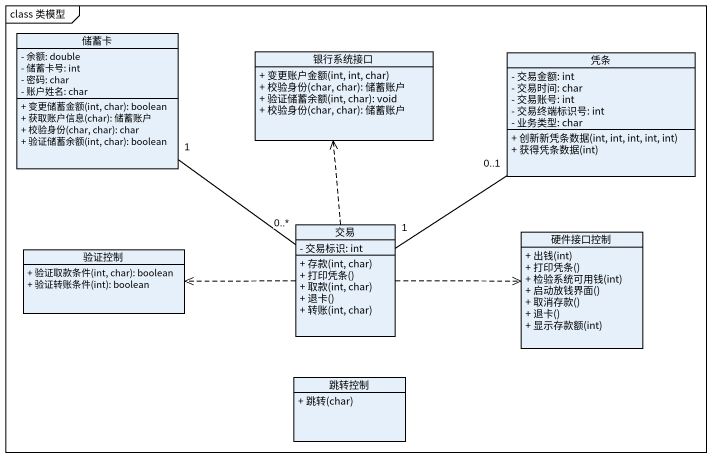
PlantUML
@startuml
mainframe class 类模型
hide circle
hide empty members
skinparam classAttributeIconSize 0
class 储蓄卡 {
  - 余额: double
  - 储蓄卡号: int
  - 密码: char
  - 账户姓名: char
  + 变更储蓄金额(int, char): boolean
  + 获取账户信息(char): 储蓄账户
  + 校验身份(char, char): char
  + 验证储蓄余额(int, char): boolean
}
class 银行系统接口 {
  + 变更账户金额(int, int, char)
  + 校验身份(char, char): 储蓄账户
  + 验证储蓄余额(int, char): void
  + 校验身份(char, char): 储蓄账户
}
class 凭条 {
  - 交易金额: int
  - 交易时间: char
  - 交易账号: int
  - 交易终端标识号: int
  - 业务类型: char
  + 创新新凭条数据(int, int, int, int, int)
  + 获得凭条数据(int)
}
class 交易 {
  - 交易标识: int
  + 存款(int, char)
  + 打印凭条()
  + 取款(int, char)
  + 退卡()
  + 转账(int, char)
}
class 验证控制 {
  + 验证取款条件(int, char): boolean
  + 验证转账条件(int): boolean
}
class 硬件接口控制 {
  + 出钱(int)
  + 打印凭条()
  + 检验系统可用钱(int)
  + 启动放钱界面()
  + 取消存款()
  + 退卡()
  + 显示存款额(int)
}
class 跳转控制 {
  + 跳转(char)
}
储蓄卡 "1" -- "0..*" 交易
交易 .up.> 银行系统接口
交易 "1" -up- "0..1" 凭条
交易 .left.> 验证控制
交易 .right.> 硬件接口控制
@enduml
